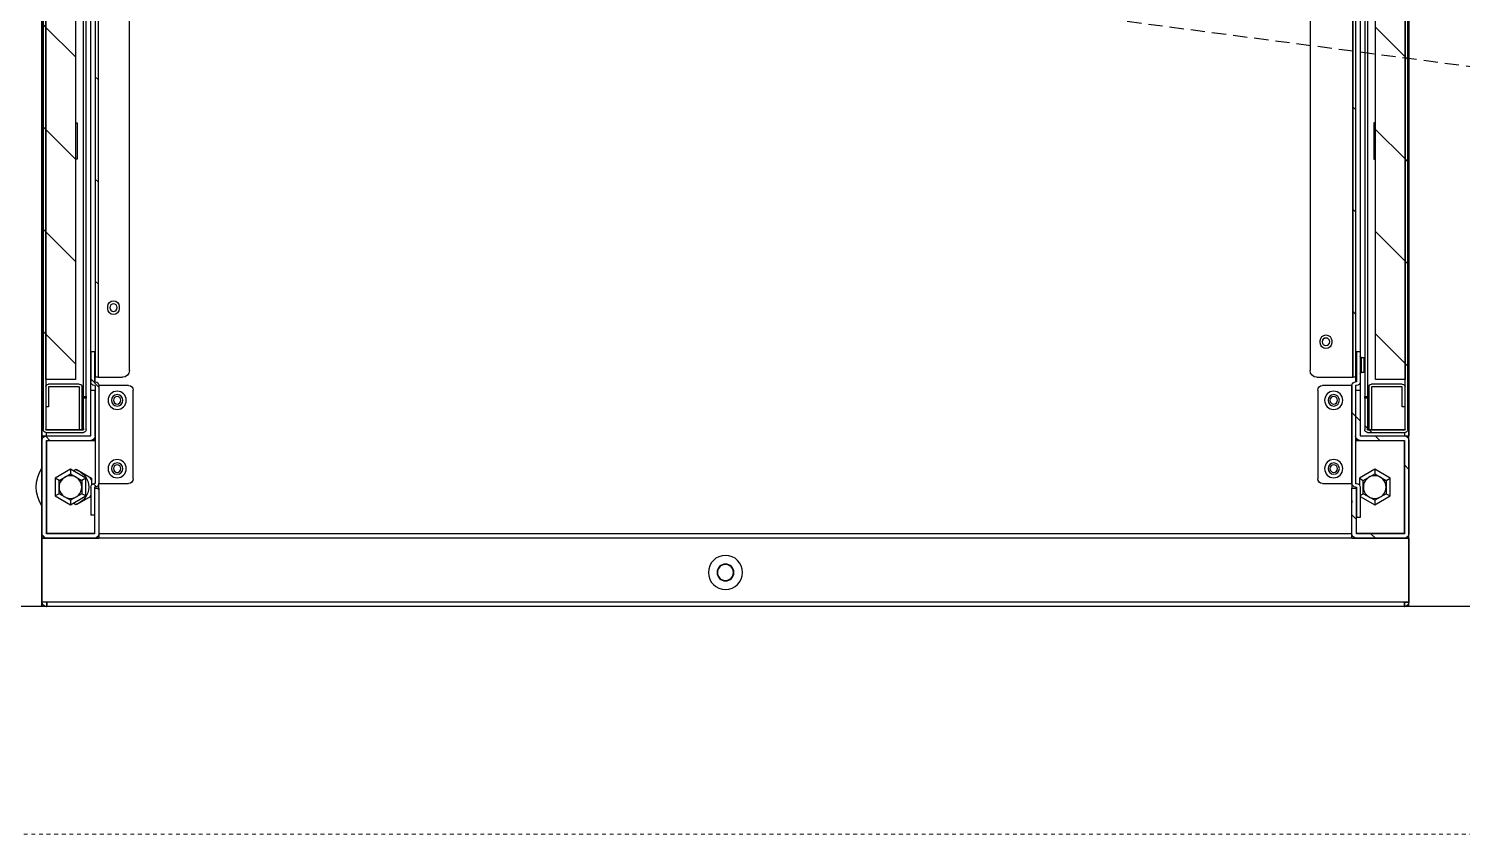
# Model space of a CAD drawing. Extents: x 225000 to 2157367, y 208400 to 840900.
# Drawn here: x 507410 to 508039, y 412902 to 413256 of the extents above; entities that cross this region are included whole.
import ezdxf

# ---------------------------------------------------------------- set-up
doc = ezdxf.new("R2010")
doc.units = 0
doc.header["$LTSCALE"] = 10
doc.linetypes.add('Data Center Layout_L20$0$HIDDENK1', pattern=[0.334, 0.167, -0.167])
doc.linetypes.add('XFDP20-DC-PH1$0$HIDDEN2', pattern=[0.1875, 0.125, -0.0625])
doc.layers.add('Data Center Layout_L20$0$ARC', color=252, linetype='Continuous', lineweight=0)
for name, color, linetype in [('XFDP20-DC-PH1$0$A-EQ (PH2)', 15, 'XFDP20-DC-PH1$0$HIDDEN2'), ('XFM2Q20-DC$0$EQUIP', 22, 'Continuous'), ('XFM2Q20-DC$0$RACK-DC1-600X1200', 6, 'Continuous'), ('XFM2Q20-DC$0$RACK-DC1-洋基', 9, 'Continuous')]:
    doc.layers.add(name, color=color, linetype=linetype)
pattern_1 = [(45, (-3953.437, -702.407), (-22.45064, 22.45064), [])]

# ---------------------------------------------------------------- blocks, each defined once
blk = doc.blocks.new('Data Center Layout_L20')
at = {"layer": 'Data Center Layout_L20$0$ARC', "linetype": 'Data Center Layout_L20$0$HIDDENK1'}
blk.add_line((510732.59, 212902.31), (507352.59, 212902.31), dxfattribs=at)
blk = doc.blocks.new('XFDP20-DC-PH1')
at = {"layer": 'XFDP20-DC-PH1$0$A-EQ (PH2)', "ltscale": 5}
blk.add_line((500725.59, 214202.31), (509845.59, 213002.31), dxfattribs=at)
blk.add_lwpolyline([(509845.59, 213002.31), (500725.59, 213002.31), (500725.59, 214202.31), (509845.59, 214202.31)], close=True, dxfattribs=at)
blk = doc.blocks.new('XFM2Q20-DC$0$RACK-70W-一般型')
at = {"layer": 'XFM2Q20-DC$0$EQUIP'}
h = blk.add_hatch(dxfattribs=at)
h.set_pattern_fill('ANSI31', color=256, scale=10, style=0)
h.set_pattern_definition(pattern_1)
edge = h.paths.add_edge_path(flags=0)
edge.add_line((-280.6, 91.5), (-281.8, 91.5))
edge.add_line((-281.8, 91.5), (-281.8, 77.71))
edge.add_arc((-281.81, 77.71), 0.01, 270, 360, ccw=False)
edge.add_line((-281.81, 77.7), (-298.29, 77.7))
edge.add_arc((-298.29, 77.71), 0.01, 180, 270, ccw=False)
edge.add_line((-298.3, 77.71), (-298.3, 1012.29))
edge.add_arc((-298.29, 1012.29), 0.01, 90, 180, ccw=False)
edge.add_line((-298.29, 1012.3), (-281.81, 1012.3))
edge.add_arc((-281.81, 1012.29), 0.01, 0, 90, ccw=False)
edge.add_line((-281.8, 1012.29), (-281.8, 998.5))
edge.add_line((-281.8, 998.5), (-280.6, 998.5))
edge.add_line((-280.6, 998.5), (-280.6, 1012.29))
edge.add_arc((-281.81, 1012.29), 1.21, 0, 90)
edge.add_line((-281.81, 1013.5), (-298.29, 1013.5))
edge.add_arc((-298.29, 1012.29), 1.21, 90, 180)
edge.add_line((-299.5, 1012.29), (-299.5, 77.71))
edge.add_arc((-298.29, 77.71), 1.21, 180, 270)
edge.add_line((-298.29, 76.5), (-281.81, 76.5))
edge.add_arc((-281.81, 77.71), 1.21, 270, 360)
edge.add_line((-280.6, 77.71), (-280.6, 91.5))
h = blk.add_hatch(dxfattribs=at)
h.set_pattern_fill('ANSI31', color=256, scale=10, style=0)
h.set_pattern_definition(pattern_1)
edge = h.paths.add_edge_path(flags=0)
edge.add_line((280.6, 998.5), (281.8, 998.5))
edge.add_line((281.8, 998.5), (281.8, 1012.29))
edge.add_arc((281.81, 1012.29), 0.01, 90, 180, ccw=False)
edge.add_line((281.81, 1012.3), (298.29, 1012.3))
edge.add_arc((298.29, 1012.29), 0.01, 0, 90, ccw=False)
edge.add_line((298.3, 1012.29), (298.3, 77.71))
edge.add_arc((298.29, 77.71), 0.01, 270, 360, ccw=False)
edge.add_line((298.29, 77.7), (281.81, 77.7))
edge.add_arc((281.81, 77.71), 0.01, 180, 270, ccw=False)
edge.add_line((281.8, 77.71), (281.8, 91.5))
edge.add_line((281.8, 91.5), (280.6, 91.5))
edge.add_line((280.6, 91.5), (280.6, 77.71))
edge.add_arc((281.81, 77.71), 1.21, 180, 270)
edge.add_line((281.81, 76.5), (298.29, 76.5))
edge.add_arc((298.29, 77.71), 1.21, 270, 360)
edge.add_line((299.5, 77.71), (299.5, 1012.29))
edge.add_arc((298.29, 1012.29), 1.21, 0, 90)
edge.add_line((298.29, 1013.5), (281.81, 1013.5))
edge.add_arc((281.81, 1012.29), 1.21, 90, 180)
edge.add_line((280.6, 1012.29), (280.6, 998.5))
h = blk.add_hatch(dxfattribs=at)
h.set_pattern_fill('ANSI31', color=256, scale=10, style=0)
h.set_pattern_definition(pattern_1)
h.paths.add_polyline_path([(-285.3, 99.7), (-285.3, 990.3), (-298.3, 990.3), (-298.3, 99.7)], flags=0)
h = blk.add_hatch(dxfattribs=at)
h.set_pattern_fill('ANSI31', color=256, scale=10, style=0)
h.set_pattern_definition(pattern_1)
h.paths.add_polyline_path([(285.3, 990.3), (285.3, 99.7), (298.3, 99.7), (298.3, 990.3)], flags=0)
h = blk.add_hatch(dxfattribs=at)
h.set_pattern_fill('ANSI31', color=256, scale=10, style=0)
h.set_pattern_definition(pattern_1)
edge = h.paths.add_edge_path(flags=0)
edge.add_line((-275.4, 100.71), (-275.4, 296.67))
edge.add_spline(control_points=[(-275.4, 296.67), (-275.4, 296.8), (-275.41, 296.92), (-275.43, 297.05), (-275.46, 297.18), (-275.49, 297.32), (-275.54, 297.45), (-275.63, 297.7), (-275.77, 297.94), (-275.95, 298.15), (-276.12, 298.34), (-276.32, 298.51), (-276.54, 298.63), (-276.76, 298.76), (-277, 298.85), (-277.25, 298.89), (-277.37, 298.91), (-277.49, 298.92), (-277.61, 298.92)], knot_values=[0.013074, 0.013074, 0.013074, 0.013074, 0.01345, 0.01345, 0.01345, 0.013861, 0.013861, 0.013861, 0.014671, 0.014671, 0.014671, 0.015433, 0.015433, 0.015433, 0.01619, 0.01619, 0.01619, 0.016548, 0.016548, 0.016548, 0.016548], weights=[1, 1, 1, 1, 1, 1, 1, 1, 1, 1, 1, 1, 1, 1, 1, 1, 1, 1, 1], degree=3, periodic=0)
edge.add_line((-277.61, 298.92), (-278.6, 298.92))
edge.add_line((-278.6, 298.92), (-278.6, 297.69))
edge.add_line((-278.6, 297.69), (-277.61, 297.69))
edge.add_spline(control_points=[(-277.61, 297.69), (-277.59, 297.69), (-277.57, 297.69), (-277.55, 297.69), (-277.44, 297.68), (-277.32, 297.65), (-277.22, 297.61), (-277.11, 297.57), (-277.02, 297.5), (-276.93, 297.42), (-276.85, 297.35), (-276.77, 297.25), (-276.72, 297.15), (-276.67, 297.05), (-276.63, 296.94), (-276.61, 296.82), (-276.6, 296.77), (-276.6, 296.72), (-276.6, 296.67)], knot_values=[0.004605, 0.004605, 0.004605, 0.004605, 0.004665, 0.004665, 0.004665, 0.005007, 0.005007, 0.005007, 0.005354, 0.005354, 0.005354, 0.005702, 0.005702, 0.005702, 0.006049, 0.006049, 0.006049, 0.006206, 0.006206, 0.006206, 0.006206], weights=[1, 1, 1, 1, 1, 1, 1, 1, 1, 1, 1, 1, 1, 1, 1, 1, 1, 1, 1], degree=3, periodic=0)
edge.add_line((-276.6, 296.67), (-276.6, 100.71))
edge.add_line((-276.6, 100.71), (-275.4, 100.71))
h = blk.add_hatch(dxfattribs=at)
h.set_pattern_fill('ANSI31', color=256, scale=10, style=0)
h.set_pattern_definition(pattern_1)
edge = h.paths.add_edge_path(flags=0)
edge.add_spline(control_points=[(277.61, 298.92), (277.54, 298.92), (277.47, 298.92), (277.41, 298.91), (277.17, 298.89), (276.93, 298.82), (276.72, 298.72), (276.56, 298.65), (276.41, 298.56), (276.27, 298.45), (276.09, 298.31), (275.94, 298.15), (275.81, 297.97), (275.67, 297.76), (275.55, 297.53), (275.49, 297.28), (275.43, 297.08), (275.4, 296.88), (275.4, 296.67)], knot_values=[0.012492, 0.012492, 0.012492, 0.012492, 0.012694, 0.012694, 0.012694, 0.01341, 0.01341, 0.01341, 0.013935, 0.013935, 0.013935, 0.014597, 0.014597, 0.014597, 0.015361, 0.015361, 0.015361, 0.015982, 0.015982, 0.015982, 0.015982], weights=[1, 1, 1, 1, 1, 1, 1, 1, 1, 1, 1, 1, 1, 1, 1, 1, 1, 1, 1], degree=3, periodic=0)
edge.add_line((275.4, 296.67), (275.4, 100.71))
edge.add_line((275.4, 100.71), (276.6, 100.71))
edge.add_line((276.6, 100.71), (276.6, 296.67))
edge.add_spline(control_points=[(276.6, 296.67), (276.6, 296.73), (276.61, 296.79), (276.62, 296.85), (276.64, 296.96), (276.68, 297.08), (276.73, 297.17), (276.79, 297.27), (276.86, 297.37), (276.95, 297.44), (277, 297.49), (277.06, 297.53), (277.12, 297.56), (277.21, 297.61), (277.32, 297.65), (277.43, 297.67), (277.49, 297.68), (277.55, 297.69), (277.61, 297.69)], knot_values=[0.005521, 0.005521, 0.005521, 0.005521, 0.005706, 0.005706, 0.005706, 0.006052, 0.006052, 0.006052, 0.006399, 0.006399, 0.006399, 0.006604, 0.006604, 0.006604, 0.006941, 0.006941, 0.006941, 0.007122, 0.007122, 0.007122, 0.007122], weights=[1, 1, 1, 1, 1, 1, 1, 1, 1, 1, 1, 1, 1, 1, 1, 1, 1, 1, 1], degree=3, periodic=0)
edge.add_line((277.61, 297.69), (278.6, 297.69))
edge.add_line((278.6, 297.69), (278.6, 298.92))
edge.add_line((278.6, 298.92), (277.61, 298.92))
h = blk.add_hatch(dxfattribs=at)
h.set_pattern_fill('ANSI31', color=256, scale=10, style=0)
h.set_pattern_definition(pattern_1)
edge = h.paths.add_edge_path(flags=0)
edge.add_arc((-276.99, 98.71), 1.61, 180, 270)
edge.add_line((-276.99, 97.1), (-276.61, 97.1))
edge.add_arc((-276.61, 97.09), 0.01, 0, 90, ccw=False)
edge.add_line((-276.6, 97.09), (-276.6, 54.11))
edge.add_arc((-276.61, 54.11), 0.01, 270, 360, ccw=False)
edge.add_line((-276.61, 54.1), (-276.99, 54.1))
edge.add_arc((-276.99, 52.49), 1.61, 90, 180)
edge.add_line((-278.6, 52.49), (-278.6, 39.1))
edge.add_line((-278.6, 39.1), (-277, 39.1))
edge.add_line((-277, 39.1), (-277, 52.49))
edge.add_arc((-276.99, 52.49), 0.01, 90, 180, ccw=False)
edge.add_line((-276.99, 52.5), (-276.61, 52.5))
edge.add_arc((-276.61, 54.11), 1.61, 270, 360)
edge.add_line((-275, 54.11), (-275, 97.09))
edge.add_arc((-276.61, 97.09), 1.61, 0, 90)
edge.add_line((-276.61, 98.7), (-276.99, 98.7))
edge.add_arc((-276.99, 98.71), 0.01, 180, 270, ccw=False)
edge.add_line((-277, 98.71), (-277, 112.1))
edge.add_line((-277, 112.1), (-278.6, 112.1))
edge.add_line((-278.6, 112.1), (-278.6, 98.71))
h = blk.add_hatch(dxfattribs=at)
h.set_pattern_fill('ANSI31', color=256, scale=10, style=0)
h.set_pattern_definition(pattern_1)
edge = h.paths.add_edge_path(flags=0)
edge.add_line((276.99, 98.7), (276.61, 98.7))
edge.add_arc((276.61, 97.09), 1.61, 90, 180)
edge.add_line((275, 97.09), (275, 54.11))
edge.add_arc((276.61, 54.11), 1.61, 180, 270)
edge.add_line((276.61, 52.5), (276.99, 52.5))
edge.add_arc((276.99, 52.49), 0.01, 0, 90, ccw=False)
edge.add_line((277, 52.49), (277, 40.1))
edge.add_line((277, 40.1), (278.6, 40.1))
edge.add_line((278.6, 40.1), (278.6, 52.49))
edge.add_arc((276.99, 52.49), 1.61, 0, 90)
edge.add_line((276.99, 54.1), (276.61, 54.1))
edge.add_arc((276.61, 54.11), 0.01, 180, 270, ccw=False)
edge.add_line((276.6, 54.11), (276.6, 97.09))
edge.add_arc((276.61, 97.09), 0.01, 90, 180, ccw=False)
edge.add_line((276.61, 97.1), (276.99, 97.1))
edge.add_arc((276.99, 98.71), 1.61, 270, 360)
edge.add_line((278.6, 98.71), (278.6, 112.1))
edge.add_line((278.6, 112.1), (277, 112.1))
edge.add_line((277, 112.1), (277, 98.71))
edge.add_arc((276.99, 98.71), 0.01, 270, 360, ccw=False)
h = blk.add_hatch(dxfattribs=at)
h.set_pattern_fill('ANSI31', color=256, scale=10, style=0)
h.set_pattern_definition(pattern_1)
edge = h.paths.add_edge_path(flags=0)
edge.add_line((-298, 32.01), (-298, 72.99))
edge.add_arc((-297.99, 72.99), 0.01, 90, 180, ccw=False)
edge.add_line((-297.99, 73), (-278.61, 73))
edge.add_arc((-278.61, 75.01), 2.01, 270, 360)
edge.add_line((-276.6, 75.01), (-276.6, 95))
edge.add_line((-276.6, 95), (-278.6, 95))
edge.add_line((-278.6, 95), (-278.6, 75.01))
edge.add_arc((-278.61, 75.01), 0.01, 270, 360, ccw=False)
edge.add_line((-278.61, 75), (-297.99, 75))
edge.add_arc((-297.99, 72.99), 2.01, 90, 180)
edge.add_line((-300, 72.99), (-300, 32.01))
edge.add_arc((-297.99, 32.01), 2.01, 180, 270)
edge.add_line((-297.99, 30), (-277.01, 30))
edge.add_arc((-277.01, 32.01), 2.01, 270, 360)
edge.add_line((-275, 32.01), (-275, 45.65))
edge.add_spline(control_points=[(-275, 45.65), (-275.01, 45.73), (-275.01, 45.81), (-275.01, 45.89), (-275.02, 46.11), (-275.02, 46.33), (-275, 46.55)], knot_values=[0.006519, 0.006519, 0.006519, 0.006519, 0.006757, 0.006757, 0.006757, 0.007417, 0.007417, 0.007417, 0.007417], weights=[1, 1, 1, 1, 1, 1, 1], degree=3, periodic=0)
edge.add_line((-275, 46.55), (-275, 52))
edge.add_line((-275, 52), (-277, 52))
edge.add_line((-277, 52), (-277, 32.01))
edge.add_arc((-277.01, 32.01), 0.01, 270, 360, ccw=False)
edge.add_line((-277.01, 32), (-297.99, 32))
edge.add_arc((-297.99, 32.01), 0.01, 180, 270, ccw=False)
h = blk.add_hatch(dxfattribs=at)
h.set_pattern_fill('ANSI31', color=256, scale=10, style=0)
h.set_pattern_definition(pattern_1)
edge = h.paths.add_edge_path(flags=0)
edge.add_line((-298.3, 96.49), (-298.3, 87.7))
edge.add_line((-298.3, 87.7), (-297.1, 87.7))
edge.add_line((-297.1, 87.7), (-297.1, 96.49))
edge.add_arc((-297.09, 96.49), 0.01, 90, 180, ccw=False)
edge.add_line((-297.09, 96.5), (-283.61, 96.5))
edge.add_arc((-283.61, 96.49), 0.01, 0, 90, ccw=False)
edge.add_line((-283.6, 96.49), (-283.6, 77.7))
edge.add_line((-283.6, 77.7), (-282.4, 77.7))
edge.add_line((-282.4, 77.7), (-282.4, 96.49))
edge.add_arc((-283.61, 96.49), 1.21, 0, 90)
edge.add_line((-283.61, 97.7), (-297.09, 97.7))
edge.add_arc((-297.09, 96.49), 1.21, 90, 180)
h = blk.add_hatch(dxfattribs=at)
h.set_pattern_fill('ANSI31', color=256, scale=10, style=0)
h.set_pattern_definition(pattern_1)
edge = h.paths.add_edge_path(flags=0)
edge.add_arc((277.01, 32.01), 2.01, 180, 270)
edge.add_line((277.01, 30), (297.99, 30))
edge.add_arc((297.99, 32.01), 2.01, 270, 360)
edge.add_line((300, 32.01), (300, 72.99))
edge.add_arc((297.99, 72.99), 2.01, 0, 90)
edge.add_line((297.99, 75), (278.61, 75))
edge.add_arc((278.61, 75.01), 0.01, 180, 270, ccw=False)
edge.add_line((278.6, 75.01), (278.6, 95))
edge.add_line((278.6, 95), (276.6, 95))
edge.add_line((276.6, 95), (276.6, 75.01))
edge.add_arc((278.61, 75.01), 2.01, 180, 270)
edge.add_line((278.61, 73), (297.99, 73))
edge.add_arc((297.99, 72.99), 0.01, 0, 90, ccw=False)
edge.add_line((298, 72.99), (298, 32.01))
edge.add_arc((297.99, 32.01), 0.01, 270, 360, ccw=False)
edge.add_line((297.99, 32), (277.01, 32))
edge.add_arc((277.01, 32.01), 0.01, 180, 270, ccw=False)
edge.add_line((277, 32.01), (277, 52))
edge.add_line((277, 52), (275, 52))
edge.add_line((275, 52), (275, 32.01))
h = blk.add_hatch(dxfattribs=at)
h.set_pattern_fill('ANSI31', color=256, scale=10, style=0)
h.set_pattern_definition(pattern_1)
edge = h.paths.add_edge_path(flags=0)
edge.add_line((298.3, 87.7), (298.3, 96.49))
edge.add_arc((297.09, 96.49), 1.21, 0, 90)
edge.add_line((297.09, 97.7), (283.61, 97.7))
edge.add_arc((283.61, 96.49), 1.21, 90, 180)
edge.add_line((282.4, 96.49), (282.4, 77.7))
edge.add_line((282.4, 77.7), (283.6, 77.7))
edge.add_line((283.6, 77.7), (283.6, 96.49))
edge.add_arc((283.61, 96.49), 0.01, 90, 180, ccw=False)
edge.add_line((283.61, 96.5), (297.09, 96.5))
edge.add_arc((297.09, 96.49), 0.01, 0, 90, ccw=False)
edge.add_line((297.1, 96.49), (297.1, 87.7))
edge.add_line((297.1, 87.7), (298.3, 87.7))
for p, q in [((-300, 1015), (-300, 75)), ((-278.61, 1015), (-278.61, 109.85)), ((278.61, 75), (278.61, 1015)), ((300, 75), (300, 1015)), ((-299.5, 77.71), (-299.5, 1012.29)), ((-298.3, 77.71), (-298.3, 1012.29)), ((-281.81, 1012.2), (-281.81, 77.8)), ((281.81, 77.8), (281.81, 1012.2)), ((298.3, 1012.29), (298.3, 77.71)), ((299.5, 1012.29), (299.5, 77.71)), ((-281.8, 997.79), (-281.8, 92.21)), ((-280.6, 997.79), (-280.6, 92.21)), ((280.6, 92.21), (280.6, 997.79)), ((281.8, 92.21), (281.8, 997.79)), ((-298.3, 990.3), (-298.3, 99.7)), ((-285.3, 99.7), (-285.3, 990.3)), ((285.3, 990.3), (285.3, 99.7)), ((298.3, 99.7), (298.3, 990.3)), ((-275.39, 100.71), (-275.39, 521.9)), ((-256.6, 308.5), (-256.6, 103.71)), ((261.6, 103.71), (261.6, 307.15)), ((-278.6, 297.69), (-278.6, 112.1)), ((-276.6, 296.67), (-276.6, 100.71)), ((-275.4, 296.67), (-275.4, 100.71)), ((275.4, 296.67), (275.4, 100.71)), ((276.6, 296.67), (276.6, 100.71)), ((278.6, 112.1), (278.6, 297.69)), ((275.39, 293.5), (275.39, 100.71)), ((-285.3, 212.5), (-284.6, 212.5)), ((-284.6, 212.5), (-284.6, 196.5)), ((285.3, 212.5), (284.6, 212.5)), ((284.6, 212.5), (284.6, 196.5)), ((-284.6, 196.5), (-285.3, 196.5)), ((284.6, 196.5), (285.3, 196.5)), ((266.1, 131.8), (266.1, 130.8)), ((271.1, 130.8), (271.1, 131.8)), ((-266.1, 116.8), (-266.1, 115.8)), ((-261.1, 115.8), (-261.1, 116.8)), ((-279.21, 109.35), (-280.2, 109.35)), ((-280.2, 109.35), (-280.2, 102.85)), ((-279.21, 102.85), (-279.21, 109.35)), ((-278.6, 112.1), (-278.6, 98.71)), ((-277, 112.1), (-278.6, 112.1)), ((-277, 112.1), (-277, 98.71)), ((277, 112.1), (277, 98.71)), ((278.6, 112.1), (277, 112.1)), ((278.6, 112.1), (278.6, 98.71)), ((-280.2, 102.85), (-279.21, 102.85)), ((-278.61, 102.35), (-278.61, 75)), ((-276.6, 100.71), (-275.4, 100.71)), ((-276.59, 100.71), (-276.59, 98.7)), ((-275.4, 100.71), (-275.39, 100.71)), ((-259.6, 100.71), (-275.39, 100.71)), ((275.39, 100.71), (264.6, 100.71)), ((275.39, 100.71), (275.4, 100.71)), ((275.4, 100.71), (276.6, 100.71)), ((276.59, 98.7), (276.59, 100.71)), ((-298.3, 99.7), (-285.3, 99.7)), ((-298.3, 87.7), (-298.3, 96.49)), ((-298.29, 96.65), (-298.29, 99.7)), ((-297.1, 87.7), (-297.1, 96.49)), ((-297.09, 97.7), (-283.61, 97.7)), ((-297.09, 96.5), (-283.61, 96.5)), ((-283.6, 96.49), (-283.6, 77.7)), ((-282.4, 96.49), (-282.4, 77.7)), ((-278.6, 98.71), (-278.6, 95)), ((-278.6, 95), (-278.6, 75.01)), ((-276.6, 95), (-278.6, 95)), ((-276.99, 98.7), (-276.61, 98.7)), ((-276.99, 97.1), (-276.61, 97.1)), ((-276.6, 97.09), (-276.6, 54.11)), ((-276.6, 95), (-276.6, 75.01)), ((-275, 97.09), (-275, 54.11)), ((-274.99, 97.09), (-275, 97.09)), ((-274.99, 54.11), (-274.99, 97.09)), ((-274.99, 97.09), (-262, 97.09)), ((-260, 95.09), (-260, 56.11)), ((260, 56.11), (260, 95.09)), ((262, 97.09), (274.99, 97.09)), ((274.99, 97.09), (274.99, 54.11)), ((275, 97.09), (274.99, 97.09)), ((275, 97.09), (275, 54.11)), ((276.6, 97.09), (276.6, 54.11)), ((276.6, 75.01), (276.6, 95)), ((278.6, 95), (276.6, 95)), ((276.99, 98.7), (276.61, 98.7)), ((276.99, 97.1), (276.61, 97.1)), ((278.6, 95), (278.6, 98.71)), ((278.6, 75.01), (278.6, 95)), ((282.4, 77.7), (282.4, 96.49)), ((283.6, 77.7), (283.6, 96.49)), ((283.61, 97.7), (297.09, 97.7)), ((283.61, 96.5), (297.09, 96.5)), ((285.3, 99.7), (298.3, 99.7)), ((297.1, 96.49), (297.1, 87.7)), ((298.29, 99.7), (298.29, 96.65)), ((298.3, 96.49), (298.3, 87.7)), ((-280.6, 92.21), (-281.8, 92.21)), ((-281.8, 91.5), (-281.8, 92.21)), ((-281.8, 91.5), (-281.8, 77.71)), ((-281.8, 91.5), (-280.6, 91.5)), ((-280.6, 91.5), (-280.6, 92.21)), ((-280.6, 91.5), (-280.6, 77.71)), ((281.8, 92.21), (280.6, 92.21)), ((280.6, 92.21), (280.6, 91.5)), ((280.6, 77.71), (280.6, 91.5)), ((280.6, 91.5), (281.8, 91.5)), ((281.8, 92.21), (281.8, 91.5)), ((281.8, 77.71), (281.8, 91.5)), ((-298.3, 87.7), (-297.1, 87.7)), ((-298.29, 77.8), (-298.29, 87.7)), ((297.1, 87.7), (298.3, 87.7)), ((298.29, 87.7), (298.29, 77.8)), ((-298.3, 77.8), (-298.29, 77.8)), ((-283.6, 77.8), (-298.29, 77.8)), ((-281.81, 77.7), (-298.29, 77.7)), ((-281.81, 76.5), (-298.29, 76.5)), ((-297.99, 77.8), (-297.99, 77.7)), ((-297.99, 76.5), (-297.99, 75)), ((-283.6, 77.7), (-282.4, 77.7)), ((-281.81, 77.8), (-282.4, 77.8)), ((-281.81, 77.8), (-281.8, 78.15)), ((281.8, 78.15), (281.81, 77.8)), ((282.4, 77.8), (281.81, 77.8)), ((298.29, 77.7), (281.81, 77.7)), ((298.29, 76.5), (281.81, 76.5)), ((282.4, 77.7), (283.6, 77.7)), ((298.29, 77.8), (283.6, 77.8)), ((297.99, 77.7), (297.99, 77.8)), ((297.99, 75), (297.99, 76.5)), ((298.29, 77.8), (298.3, 77.8)), ((-297.99, 75), (-300, 75)), ((-300, 72.99), (-300, 32.01)), ((-298, 72.99), (-298, 32.01)), ((-297.99, 72.89), (-298, 72.89)), ((-278.61, 75), (-297.99, 75)), ((-278.61, 73), (-297.99, 73)), ((-297.99, 32.11), (-297.99, 72.89)), ((-277, 72.89), (-297.99, 72.89)), ((-278.61, 73), (-276.6, 73)), ((276.6, 73), (278.61, 73)), ((297.99, 72.89), (277, 72.89)), ((297.99, 75), (278.61, 75)), ((297.99, 73), (278.61, 73)), ((300, 75), (297.99, 75)), ((297.99, 72.89), (297.99, 32.11)), ((298, 72.89), (297.99, 72.89)), ((298, 32.01), (298, 72.99)), ((300, 32.01), (300, 72.99)), ((-291.75, 56.4), (-285, 60.29)), ((-285, 58.29), (-290.02, 55.4)), ((-285, 60.29), (-278.25, 56.4)), ((-285, 60.29), (-285, 58.29)), ((-279.98, 55.4), (-285, 58.29)), ((285, 60.29), (278.25, 56.4)), ((278.25, 55.64), (279, 56.83)), ((280.75, 56.4), (287.5, 60.29)), ((287.5, 58.29), (282.48, 55.4)), ((286.25, 59.57), (285, 60.29)), ((287.5, 60.29), (287.5, 58.29)), ((287.5, 60.29), (294.25, 56.4)), ((292.52, 55.4), (287.5, 58.29)), ((-290.02, 55.4), (-291.75, 56.4)), ((-291.75, 48.6), (-291.75, 56.4)), ((-290.02, 55.4), (-290.02, 49.6)), ((-278.25, 56.4), (-279.98, 55.4)), ((-279.98, 49.6), (-279.98, 55.4)), ((-278.6, 52.49), (-278.6, 39.1)), ((-278.25, 56.4), (-278.25, 53.49)), ((-277, 52.49), (-277, 39.1)), ((-277, 32.01), (-277, 52)), ((-275, 52), (-277, 52)), ((-276.61, 54.1), (-276.99, 54.1)), ((-276.61, 52.5), (-276.99, 52.5)), ((-275, 54.11), (-274.99, 54.11)), ((-275, 54.11), (-275, 52)), ((-275, 46.55), (-275, 52)), ((-262, 54.11), (-274.99, 54.11)), ((274.99, 54.11), (262, 54.11)), ((274.99, 54.11), (275, 54.11)), ((275, 52), (275, 54.11)), ((275, 52), (275, 32.01)), ((277, 52), (275, 52)), ((276.61, 54.1), (276.99, 54.1)), ((276.61, 52.5), (276.99, 52.5)), ((277, 52.49), (277, 40.1)), ((277, 52), (277, 32.01)), ((278.25, 56.4), (278.25, 53.49)), ((278.6, 52.49), (278.6, 40.1)), ((280.75, 56.4), (282.48, 55.4)), ((280.75, 48.6), (280.75, 56.4)), ((282.48, 55.4), (282.48, 49.6)), ((292.52, 55.4), (294.25, 56.4)), ((292.52, 49.6), (292.52, 55.4)), ((294.25, 56.4), (294.25, 48.6)), ((-290.02, 49.6), (-291.75, 48.6)), ((-285, 44.71), (-291.75, 48.6)), ((-290.02, 49.6), (-285, 46.71)), ((-285, 46.71), (-279.98, 49.6)), ((-278.6, 48.4), (-285, 44.71)), ((-285, 46.71), (-285, 44.71)), ((-278.6, 48.8), (-279.98, 49.6)), ((-275, 46.55), (-275, 45.65)), ((-275, 32.01), (-275, 45.65)), ((279.06, 48.13), (278.6, 49.01)), ((278.6, 48.4), (285, 44.71)), ((280.75, 48.6), (282.48, 49.6)), ((287.5, 44.71), (280.75, 48.6)), ((282.48, 49.6), (287.5, 46.71)), ((285, 44.71), (286.25, 45.43)), ((287.5, 46.71), (292.52, 49.6)), ((294.25, 48.6), (287.5, 44.71)), ((287.5, 46.71), (287.5, 44.71)), ((292.52, 49.6), (294.25, 48.6)), ((-278.6, 39.1), (-277, 39.1)), ((277, 40.1), (278.6, 40.1)), ((-298, 32.11), (-297.99, 32.11)), ((-297.99, 32.11), (-277, 32.11)), ((-297.99, 32), (-277.01, 32)), ((-275, 32.01), (275, 32.01)), ((-275, 30), (-275, 32.01)), ((275, 32.01), (275, 30)), ((277, 32.11), (297.99, 32.11)), ((277.01, 32), (297.99, 32)), ((297.99, 32.11), (298, 32.11)), ((-300, 29.99), (-300, 2.1)), ((-275, 29.99), (-300, 29.99)), ((-297.99, 30), (-277.01, 30)), ((-275, 30), (275, 30)), ((-275, 30), (-275, 29.99)), ((-275, 29.99), (275, 29.99)), ((275, 29.99), (275, 30)), ((300, 29.99), (275, 29.99)), ((277.01, 30), (297.99, 30)), ((300, 2.1), (300, 29.99)), ((-297.9, 2.1), (-300, 2.1)), ((-300, 2.01), (-300, 2.1)), ((-298, 2.01), (-300, 2.01)), ((-298, 2.01), (-298, 2.1)), ((-297.99, 2), (-297.99, 0)), ((-297.9, 2), (-297.99, 2)), ((-297.9, 0), (-297.99, 0)), ((-297.9, 2.1), (-297.9, 2.01)), ((-297.9, 2.01), (297.9, 2.01)), ((-297.9, 2.01), (-297.9, 0)), ((-297.9, 0), (297.9, 0)), ((297.9, 2.1), (297.9, 2.01)), ((300, 2.1), (297.9, 2.1)), ((297.9, 2.01), (297.9, 0)), ((297.99, 2), (297.9, 2)), ((297.99, 0), (297.9, 0)), ((297.99, 2), (297.99, 0)), ((298, 2.1), (298, 2.01)), ((298, 2.01), (300, 2.01)), ((300, 2.1), (300, 2.01))]:
    blk.add_line(p, q, dxfattribs=at)
at = {"layer": 'XFM2Q20-DC$0$EQUIP', "flags": 128}
for points in [[(-276.6, 72.85), (-276.61, 72.85), (-277, 72.89)], [(277, 72.89), (276.61, 72.85), (276.6, 72.85)]]:
    blk.add_lwpolyline(points, dxfattribs=at)
at = {"layer": 'XFM2Q20-DC$0$EQUIP'}
for centre, radius in [((268.6, 131.3), 1.65), ((-263.6, 116.3), 1.65), ((-267, 90.6), 4), ((267, 90.6), 4), ((-267, 90.6), 2.5), ((-267, 90.6), 1.65), ((267, 90.6), 2.5), ((267, 90.6), 1.65), ((-267, 60.6), 4), ((-267, 60.6), 2.5), ((267, 60.6), 4), ((267, 60.6), 2.5), ((-285, 52.5), 5), ((-267, 60.6), 1.65), ((267, 60.6), 1.65), ((287.5, 52.5), 5), ((0, 15), 7.5), ((0, 15), 3.7), ((0, 15), 3.5)]:
    blk.add_circle(centre, radius, dxfattribs=at)
for centre, radius, start, end in [((268.6, 131.8), 2.5, 0, 180), ((268.6, 130.8), 2.5, 180, 0), ((-263.6, 116.8), 2.5, 0, 180), ((-263.6, 115.8), 2.5, 180, 0), ((-279.21, 109.96), 0.61, 270, 0), ((-279.21, 102.24), 0.61, 0, 90), ((-259.6, 103.71), 3, 270, 0), ((264.6, 103.71), 3, 180, 270), ((-297.09, 96.49), 1.21, 90, 180), ((-297.09, 96.49), 0.01, 90, 180), ((-283.61, 96.49), 1.21, 0, 90), ((-283.61, 96.49), 0.01, 0, 90), ((-276.99, 98.71), 1.61, 180, 270), ((-276.99, 98.71), 0.01, 180, 270), ((-276.61, 97.09), 1.61, 0, 90), ((-276.61, 97.09), 0.01, 0, 90), ((-262, 95.09), 2, 0, 90), ((262, 95.09), 2, 90, 180), ((276.61, 97.09), 1.61, 90, 180), ((276.61, 97.09), 0.01, 90, 180), ((276.99, 98.71), 0.01, 270, 0), ((276.99, 98.71), 1.61, 270, 0), ((283.61, 96.49), 1.21, 90, 180), ((283.61, 96.49), 0.01, 90, 180), ((297.09, 96.49), 1.21, 0, 90), ((297.09, 96.49), 0.01, 0, 90), ((-298.29, 77.71), 1.21, 180, 270), ((-298.29, 77.71), 0.01, 180, 270), ((-281.81, 77.71), 1.21, 270, 0), ((-281.81, 77.71), 0.01, 270, 0), ((281.81, 77.71), 1.21, 180, 270), ((281.81, 77.71), 0.01, 180, 270), ((298.29, 77.71), 1.21, 270, 0), ((298.29, 77.71), 0.01, 270, 0), ((-297.99, 72.99), 2.01, 90, 180), ((-297.99, 72.99), 0.01, 90, 180), ((-278.61, 75.01), 0.01, 270, 0), ((-278.61, 75.01), 2.01, 270, 0), ((278.61, 75.01), 2.01, 180, 270), ((278.61, 75.01), 0.01, 180, 270), ((297.99, 72.99), 2.01, 0, 90), ((297.99, 72.99), 0.01, 0, 90), ((287.5, 52.5), 8, 106.56746, 253.43254), ((287.5, 52.5), 15, 326.44269, 33.55731), ((-276.99, 52.49), 1.61, 90, 180), ((-276.99, 52.49), 0.01, 90, 180), ((-276.61, 54.11), 1.61, 270, 0), ((-276.61, 54.11), 0.01, 270, 0), ((-262, 56.11), 2, 270, 0), ((262, 56.11), 2, 180, 270), ((276.61, 54.11), 1.61, 180, 270), ((276.61, 54.11), 0.01, 180, 270), ((276.99, 52.49), 1.61, 0, 90), ((276.99, 52.49), 0.01, 0, 90), ((-297.99, 32.01), 2.01, 180, 270), ((-297.99, 32.01), 0.01, 180, 270), ((-277.01, 32.01), 0.01, 270, 0), ((-277.01, 32.01), 2.01, 270, 0), ((277.01, 32.01), 2.01, 180, 270), ((277.01, 32.01), 0.01, 180, 270), ((297.99, 32.01), 0.01, 270, 0), ((297.99, 32.01), 2.01, 270, 0), ((-297.99, 2.01), 2.01, 180, 270), ((-297.99, 2.01), 0.01, 180, 270), ((297.99, 2.01), 2.01, 270, 0), ((297.99, 2.01), 0.01, 270, 0)]:
    blk.add_arc(centre, radius, start, end, dxfattribs=at)
blk.add_open_spline([(-275, 45.65), (-275.01, 45.73), (-275.03, 46.03), (-275.01, 46.33), (-275, 46.55)], degree=3, knots=[0, 0, 0, 0, 0.2650125, 1, 1, 1, 1], dxfattribs=at)
blk = doc.blocks.new('XFM2Q20-DC')
at = {"layer": 'XFM2Q20-DC$0$RACK-DC1-600X1200'}
for p, q in [((507415.59, 214202.31), (507415.59, 213002.31)), ((507415.59, 214202.31), (507415.59, 213002.31)), ((507415.59, 213002.31), (507415.59, 213602.31)), ((507415.59, 213002.31), (507415.59, 213602.31))]:
    blk.add_line(p, q, dxfattribs=at)
for points in [[(507415.59, 213002.31), (506805.59, 213002.31), (506805.59, 214202.31), (507415.59, 214202.31)], [(508625.59, 213002.31), (508015.59, 213002.31), (508015.59, 214202.31), (508625.59, 214202.31)]]:
    blk.add_lwpolyline(points, close=True, dxfattribs=at)
at = {"layer": 'XFM2Q20-DC$0$RACK-DC1-洋基', "xscale": -1}
blk.add_blockref('XFM2Q20-DC$0$RACK-70W-一般型', (507715.59, 213002.31, 0), dxfattribs=at)

msp = doc.modelspace()

# ---------------------------------------------------------------- block references
for name in ['Data Center Layout_L20', 'XFDP20-DC-PH1', 'XFM2Q20-DC']:
    msp.add_blockref(name, (0, 200000))

doc.saveas('drawing.dxf')
